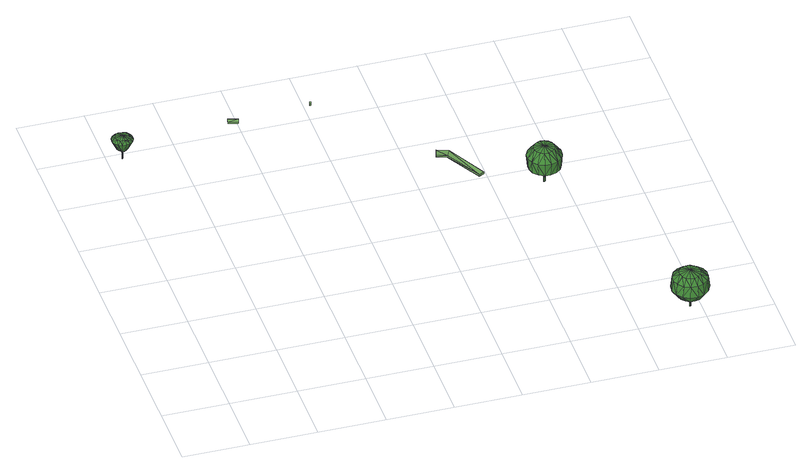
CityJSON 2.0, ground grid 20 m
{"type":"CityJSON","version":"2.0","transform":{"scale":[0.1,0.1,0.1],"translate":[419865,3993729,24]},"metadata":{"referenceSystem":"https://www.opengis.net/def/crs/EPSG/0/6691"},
"CityObjects":{
"tree1":{"type":"SolitaryVegetationObject","attributes":{"DmGeometricAttribute.dmCode":"2238","DmGeometricAttribute.geometryType":"E5","DmGeometricAttribute.mapLevel":"2500","DmGeometricAttribute.shapeType":"0","class":"1","height":8},"geometry":[{"type":"MultiSurface","lod":"3","boundaries":[[[0,1,2]],[[3,4,1]],[[5,6,4]],[[4,6,1]],[[7,8,6]],[[6,8,1]],[[1,8,2]],[[2,8,9]],[[9,8,10]],[[7,11,8]],[[12,8,11]],[[6,13,7]],[[11,7,13]],[[5,14,6]],[[13,6,14]],[[4,15,5]],[[14,5,15]],[[3,16,4]],[[15,4,16]],[[1,17,3]],[[16,3,17]],[[0,18,1]],[[17,1,18]],[[2,19,0]],[[18,0,19]],[[9,20,2]],[[19,2,20]],[[10,21,9]],[[20,9,21]],[[8,12,10]],[[21,10,12]],[[22,12,23]],[[11,24,12]],[[23,12,24]],[[24,11,25]],[[13,26,11]],[[25,11,26]],[[14,27,13]],[[26,13,27]],[[15,28,14]],[[27,14,28]],[[16,29,15]],[[28,15,29]],[[17,30,16]],[[29,16,30]],[[30,17,31]],[[18,32,17]],[[31,17,32]],[[32,18,33]],[[19,34,18]],[[33,18,34]],[[34,19,35]],[[20,36,19]],[[35,19,36]],[[21,37,20]],[[36,20,37]],[[12,22,21]],[[37,21,22]],[[25,33,34]],[[29,33,27]],[[34,35,25]],[[31,32,30]],[[30,32,33]],[[33,29,30]],[[35,36,37]],[[25,37,22]],[[23,24,22]],[[25,22,24]],[[29,27,28]],[[26,27,33]],[[26,33,25]],[[35,37,25]],[[38,39,22]],[[22,23,38]],[[40,41,42]],[[23,24,43]],[[43,38,23]],[[44,43,25]],[[43,24,25]],[[45,44,25]],[[25,26,45]],[[26,27,45]],[[46,45,27]],[[27,28,46]],[[28,47,46]],[[29,48,47]],[[47,28,29]],[[49,48,30]],[[48,29,30]],[[50,49,31]],[[49,30,31]],[[51,50,31]],[[31,32,51]],[[52,51,32]],[[32,33,52]],[[34,53,52]],[[52,33,34]],[[34,35,54]],[[54,53,34]],[[35,36,55]],[[55,54,35]],[[36,37,55]],[[56,55,37]],[[57,58,42]],[[59,60,42]],[[60,61,42]],[[61,62,42]],[[62,63,42]],[[63,64,42]],[[65,66,42]],[[66,40,42]],[[38,67,68]],[[68,39,38]],[[43,69,67]],[[67,38,43]],[[43,70,69]],[[43,44,70]],[[44,45,71]],[[71,70,44]],[[47,72,73]],[[73,46,47]],[[47,74,72]],[[47,48,74]],[[54,75,76]],[[76,53,54]],[[39,37,22]],[[37,39,56]],[[56,68,77]],[[56,39,68]],[[46,73,71]],[[71,45,46]],[[48,49,78]],[[78,74,48]],[[79,78,50]],[[49,50,78]],[[51,80,79]],[[79,50,51]],[[51,52,81]],[[81,80,51]],[[52,53,76]],[[76,81,52]],[[82,75,55]],[[54,55,75]],[[55,77,82]],[[56,77,55]],[[67,83,41]],[[41,68,67]],[[83,67,69]],[[69,84,83]],[[85,84,69]],[[69,70,85]],[[71,85,70]],[[57,85,71]],[[73,72,86]],[[86,58,73]],[[72,59,86]],[[72,74,59]],[[75,65,64]],[[64,76,75]],[[40,77,68]],[[68,41,40]],[[71,73,58]],[[58,57,71]],[[60,59,74]],[[74,78,60]],[[79,60,78]],[[79,61,60]],[[61,79,80]],[[80,62,61]],[[63,62,81]],[[62,80,81]],[[81,76,64]],[[64,63,81]],[[82,65,75]],[[82,66,65]],[[40,82,77]],[[40,66,82]],[[42,41,83]],[[42,83,84]],[[42,84,85]],[[42,85,57]],[[42,58,86]],[[42,86,59]],[[42,64,65]]]}]},
"tree2":{"type":"SolitaryVegetationObject","attributes":{"DmGeometricAttribute.dmCode":"2238","DmGeometricAttribute.geometryType":"E5","DmGeometricAttribute.mapLevel":"2500","DmGeometricAttribute.shapeType":"0","class":"1","height":12.4},"geometry":[{"type":"MultiSurface","lod":"3","boundaries":[[[87,88,89]],[[89,88,90]],[[91,88,92]],[[93,88,94]],[[95,88,96]],[[97,88,95]],[[98,88,99]],[[100,88,98]],[[101,88,102]],[[103,104,105]],[[105,106,103]],[[107,108,109]],[[109,104,107]],[[106,110,111]],[[111,103,106]],[[112,111,113]],[[111,110,113]],[[114,112,113]],[[113,115,114]],[[115,116,114]],[[117,114,116]],[[116,118,117]],[[118,119,117]],[[120,121,119]],[[119,118,120]],[[122,121,123]],[[121,120,123]],[[123,124,125]],[[125,122,123]],[[126,125,124]],[[124,127,126]],[[128,126,127]],[[127,129,128]],[[130,131,128]],[[128,129,130]],[[130,132,133]],[[133,131,130]],[[134,133,135]],[[133,132,135]],[[135,136,134]],[[109,134,136]],[[137,138,139]],[[139,107,137]],[[89,90,139]],[[140,139,90]],[[141,142,138]],[[138,137,141]],[[141,143,144]],[[144,142,141]],[[143,145,146]],[[146,144,143]],[[147,148,149]],[[149,150,147]],[[147,151,152]],[[152,148,147]],[[153,154,155]],[[155,156,153]],[[92,88,87]],[[157,90,88]],[[94,88,91]],[[96,88,93]],[[99,88,97]],[[102,88,100]],[[157,88,101]],[[93,94,146]],[[146,149,93]],[[97,95,158]],[[152,158,95]],[[99,97,158]],[[158,159,99]],[[98,99,159]],[[159,160,98]],[[100,98,161]],[[160,161,98]],[[102,100,155]],[[161,155,100]],[[157,101,154]],[[154,162,157]],[[90,157,140]],[[162,140,157]],[[137,107,104]],[[104,103,137]],[[109,136,105]],[[105,104,109]],[[103,141,137]],[[103,111,141]],[[112,143,141]],[[141,111,112]],[[143,112,114]],[[114,145,143]],[[145,114,117]],[[117,150,145]],[[119,147,150]],[[150,117,119]],[[121,151,147]],[[147,119,121]],[[122,163,151]],[[151,121,122]],[[164,122,125]],[[163,122,164]],[[164,125,165]],[[125,126,165]],[[166,165,126]],[[126,128,166]],[[156,166,128]],[[128,131,156]],[[131,153,156]],[[131,133,153]],[[167,133,134]],[[153,133,167]],[[108,167,109]],[[167,134,109]],[[139,87,89]],[[139,138,87]],[[108,139,140]],[[108,107,139]],[[138,92,87]],[[138,142,92]],[[144,91,92]],[[92,142,144]],[[146,94,91]],[[91,144,146]],[[149,96,93]],[[149,148,96]],[[152,95,96]],[[96,148,152]],[[155,101,102]],[[155,154,101]],[[150,149,146]],[[146,145,150]],[[151,158,152]],[[151,163,158]],[[164,159,158]],[[158,163,164]],[[165,160,159]],[[159,164,165]],[[165,161,160]],[[165,166,161]],[[166,155,161]],[[166,156,155]],[[167,162,154]],[[154,153,167]],[[167,140,162]],[[167,108,140]],[[130,129,132]],[[135,132,129]],[[124,118,129]],[[129,127,124]],[[123,120,124]],[[118,124,120]],[[135,129,113]],[[105,136,106]],[[113,106,135]],[[106,113,110]],[[118,116,113]],[[115,113,116]],[[113,129,118]],[[136,135,106]],[[168,169,170]],[[171,172,169]],[[173,174,172]],[[172,174,169]],[[175,176,174]],[[177,178,176]],[[176,178,174]],[[179,180,178]],[[181,182,180]],[[180,182,178]],[[178,182,174]],[[174,182,169]],[[169,182,170]],[[170,182,183]],[[181,184,182]],[[185,182,184]],[[180,186,181]],[[184,181,186]],[[179,187,180]],[[186,180,187]],[[178,188,179]],[[187,179,188]],[[177,189,178]],[[188,178,189]],[[176,190,177]],[[189,177,190]],[[175,191,176]],[[190,176,191]],[[174,192,175]],[[191,175,192]],[[173,193,174]],[[192,174,193]],[[172,194,173]],[[193,173,194]],[[171,195,172]],[[194,172,195]],[[169,196,171]],[[195,171,196]],[[168,197,169]],[[196,169,197]],[[170,198,168]],[[197,168,198]],[[183,199,170]],[[198,170,199]],[[182,185,183]],[[199,183,185]],[[184,106,185]],[[105,185,106]],[[186,110,184]],[[106,184,110]],[[187,113,186]],[[110,186,113]],[[188,115,187]],[[113,187,115]],[[189,116,188]],[[115,188,116]],[[190,118,189]],[[116,189,118]],[[191,120,190]],[[118,190,120]],[[192,123,191]],[[120,191,123]],[[193,124,192]],[[123,192,124]],[[194,127,193]],[[124,193,127]],[[195,129,194]],[[127,194,129]],[[196,130,195]],[[129,195,130]],[[197,132,196]],[[130,196,132]],[[198,135,197]],[[132,197,135]],[[199,136,198]],[[135,198,136]],[[185,105,199]],[[136,199,105]]]}]},
"tree3":{"type":"SolitaryVegetationObject","attributes":{"DmGeometricAttribute.dmCode":"2238","DmGeometricAttribute.geometryType":"E5","DmGeometricAttribute.mapLevel":"2500","DmGeometricAttribute.shapeType":"0","class":"1","height":12.4},"geometry":[{"type":"MultiSurface","lod":"3","boundaries":[[[200,201,202]],[[202,201,203]],[[204,201,205]],[[206,201,207]],[[208,201,209]],[[210,201,208]],[[211,201,212]],[[213,201,211]],[[214,201,215]],[[216,217,218]],[[217,216,219]],[[219,220,221]],[[221,217,219]],[[218,222,223]],[[223,216,218]],[[224,223,225]],[[223,222,225]],[[225,226,224]],[[227,224,226]],[[226,228,227]],[[229,227,228]],[[228,230,229]],[[230,231,229]],[[232,233,231]],[[231,230,232]],[[234,233,235]],[[233,232,235]],[[235,236,237]],[[237,234,235]],[[238,237,236]],[[236,239,238]],[[240,238,239]],[[239,241,240]],[[241,242,243]],[[243,240,241]],[[242,244,245]],[[245,243,242]],[[244,246,247]],[[247,245,244]],[[246,221,247]],[[220,247,221]],[[200,202,248]],[[248,249,200]],[[202,250,248]],[[203,250,202]],[[200,249,251]],[[251,205,200]],[[251,204,205]],[[252,204,251]],[[204,252,253]],[[253,207,204]],[[253,254,206]],[[206,207,253]],[[206,254,255]],[[255,209,206]],[[209,255,256]],[[256,208,209]],[[257,210,208]],[[208,256,257]],[[210,257,258]],[[258,212,210]],[[212,258,259]],[[259,211,212]],[[259,260,213]],[[213,211,259]],[[261,215,213]],[[213,260,261]],[[262,214,215]],[[215,261,262]],[[263,264,214]],[[214,262,263]],[[203,263,250]],[[203,264,263]],[[205,201,200]],[[264,203,201]],[[207,201,204]],[[209,201,206]],[[212,201,210]],[[215,201,213]],[[264,201,214]],[[265,266,249]],[[249,248,265]],[[220,265,267]],[[220,219,265]],[[266,268,251]],[[251,249,266]],[[252,251,269]],[[268,269,251]],[[253,252,270]],[[269,270,252]],[[270,271,254]],[[254,253,270]],[[271,272,255]],[[255,254,271]],[[256,255,273]],[[272,273,255]],[[257,256,274]],[[273,274,256]],[[274,275,258]],[[258,257,274]],[[275,276,259]],[[259,258,275]],[[260,259,277]],[[276,277,259]],[[261,260,278]],[[277,278,260]],[[278,279,262]],[[262,261,278]],[[279,280,263]],[[263,262,279]],[[250,263,267]],[[280,267,263]],[[216,266,265]],[[265,219,216]],[[265,248,250]],[[250,267,265]],[[223,268,266]],[[266,216,223]],[[223,269,268]],[[224,269,223]],[[269,224,270]],[[224,227,270]],[[229,271,270]],[[270,227,229]],[[231,272,271]],[[271,229,231]],[[231,273,272]],[[233,273,231]],[[273,233,274]],[[233,234,274]],[[237,275,274]],[[274,234,237]],[[238,276,275]],[[275,237,238]],[[238,277,276]],[[240,277,238]],[[277,240,278]],[[240,243,278]],[[245,279,278]],[[278,243,245]],[[247,280,279]],[[279,245,247]],[[247,267,280]],[[220,267,247]],[[241,239,242]],[[242,239,244]],[[244,239,246]],[[239,236,235]],[[235,222,239]],[[230,235,232]],[[239,217,246]],[[222,217,239]],[[222,218,217]],[[222,235,230]],[[222,230,228]],[[228,226,222]],[[226,225,222]],[[246,217,221]],[[281,282,283]],[[284,285,282]],[[286,287,285]],[[285,287,282]],[[288,289,287]],[[290,291,289]],[[289,291,287]],[[292,293,291]],[[294,295,293]],[[293,295,291]],[[291,295,287]],[[287,295,282]],[[282,295,283]],[[283,295,296]],[[294,297,295]],[[298,295,297]],[[293,299,294]],[[297,294,299]],[[292,300,293]],[[299,293,300]],[[291,301,292]],[[300,292,301]],[[290,302,291]],[[301,291,302]],[[289,303,290]],[[302,290,303]],[[288,304,289]],[[303,289,304]],[[287,305,288]],[[304,288,305]],[[286,306,287]],[[305,287,306]],[[285,307,286]],[[306,286,307]],[[284,308,285]],[[307,285,308]],[[282,309,284]],[[308,284,309]],[[281,310,282]],[[309,282,310]],[[283,311,281]],[[310,281,311]],[[296,312,283]],[[311,283,312]],[[295,298,296]],[[312,296,298]],[[297,218,298]],[[217,298,218]],[[299,222,297]],[[218,297,222]],[[300,225,299]],[[222,299,225]],[[301,226,300]],[[225,300,226]],[[302,228,301]],[[226,301,228]],[[303,230,302]],[[228,302,230]],[[304,232,303]],[[230,303,232]],[[305,235,304]],[[232,304,235]],[[306,236,305]],[[235,305,236]],[[307,239,306]],[[236,306,239]],[[308,241,307]],[[239,307,241]],[[309,242,308]],[[241,308,242]],[[310,244,309]],[[242,309,244]],[[311,246,310]],[[244,310,246]],[[312,221,311]],[[246,311,221]],[[298,217,312]],[[221,312,217]]]}]},
"plantcover1":{"type":"PlantCover","attributes":{"DmGeometricAttribute.dmCode":"2238","DmGeometricAttribute.geometryType":"E5","DmGeometricAttribute.mapLevel":"2500","DmGeometricAttribute.shapeType":"0","class":"5","averageHeight":0.3},"geometry":[{"type":"MultiSurface","lod":"3","boundaries":[[[313,314,315]],[[316,313,315]],[[317,318,319,320]],[[315,320,319]],[[314,320,315]],[[314,313,320]],[[313,317,320]],[[318,316,319]],[[316,315,319]],[[316,318,313]],[[313,318,317]]]}]},
"plantcover2":{"type":"PlantCover","attributes":{"DmGeometricAttribute.dmCode":"2238","DmGeometricAttribute.geometryType":"E5","DmGeometricAttribute.mapLevel":"2500","DmGeometricAttribute.shapeType":"0","class":"5","averageHeight":0.5},"geometry":[{"type":"MultiSurface","lod":"3","boundaries":[[[321,322,323,324]],[[325,326,327,328]],[[324,323,325,328]],[[326,322,321,327]],[[328,327,321]],[[321,324,328]],[[326,325,322]],[[323,322,325]]]}]},
"plantcover3":{"type":"PlantCover","attributes":{"DmGeometricAttribute.dmCode":"2238","DmGeometricAttribute.geometryType":"E5","DmGeometricAttribute.mapLevel":"2500","DmGeometricAttribute.shapeType":"0","class":"5","averageHeight":0.8},"geometry":[{"type":"MultiSurface","lod":"3","boundaries":[[[329,330,331]],[[330,332,331]],[[333,329,334]],[[329,331,334]],[[335,330,336]],[[330,329,336]],[[337,332,335]],[[332,330,335]],[[338,331,337]],[[331,332,337]],[[339,334,338]],[[334,331,338]],[[340,333,339]],[[333,334,339]],[[336,329,340]],[[329,333,340]],[[336,340,338]],[[338,340,339]],[[338,337,335]],[[338,335,336]]]}]}
},
"vertices":[
[39,1168,10],[39,1169,10],[39,1167,10],[40,1170,10],[41,1170,10],[41,1169,10],[42,1169,10],[42,1168,10],[41,1167,10],[40,1167,10],[40,1166,10],[42,1168,31],[41,1167,31],[42,1169,31],[41,1169,31],[41,1170,31],[40,1170,31],[39,1169,31],[39,1168,31],[39,1167,31],[40,1167,31],[40,1166,31],[42,1165,36],[43,1166,36],[44,1167,36],[44,1168,36],[43,1170,36],[42,1171,36],[41,1171,36],[40,1171,36],[39,1171,36],[38,1170,36],[37,1169,36],[37,1168,36],[37,1166,36],[38,1165,36],[39,1165,36],[41,1165,36],[53,1158,47],[48,1153,47],[43,1148,86],[50,1150,86],[40,1168,90],[56,1163,47],[57,1170,47],[55,1176,47],[51,1181,47],[45,1184,47],[38,1185,47],[32,1183,47],[27,1178,47],[24,1173,47],[24,1166,47],[26,1160,47],[30,1155,47],[36,1152,47],[42,1151,47],[58,1178,86],[53,1184,86],[38,1188,86],[30,1186,86],[24,1181,86],[21,1174,86],[20,1166,86],[22,1158,86],[28,1152,86],[35,1148,86],[65,1149,78],[56,1141,78],[70,1160,78],[71,1172,78],[68,1183,78],[49,1198,78],[60,1193,78],[36,1199,78],[21,1143,78],[13,1153,78],[44,1137,78],[25,1195,78],[16,1187,78],[10,1177,78],[9,1164,78],[32,1138,78],[56,1155,86],[60,1163,86],[60,1170,86],[46,1188,86],
[1171,717,119],[1147,735,126],[1161,709,119],[1150,705,119],[1177,739,119],[1176,727,119],[1165,759,119],[1173,750,119],[1143,766,119],[1155,765,119],[1132,762,119],[1117,744,119],[1123,754,119],[1116,732,119],[1128,712,119],[1120,721,119],[1168,719,43],[1160,712,43],[1149,731,38],[1151,732,38],[1170,694,54],[1152,688,54],[1150,709,43],[1152,734,38],[1172,728,43],[1173,739,43],[1152,736,38],[1170,749,43],[1151,738,38],[1150,740,38],[1163,756,43],[1148,741,38],[1154,761,43],[1146,741,38],[1143,762,43],[1134,759,43],[1144,740,38],[1142,739,38],[1126,752,43],[1121,743,43],[1141,737,38],[1120,732,43],[1141,735,38],[1142,733,38],[1123,722,43],[1143,731,38],[1130,715,43],[1139,710,43],[1145,730,38],[1147,730,38],[1184,706,54],[1187,704,93],[1172,691,93],[1153,685,93],[1192,723,54],[1196,722,93],[1194,741,54],[1197,742,93],[1188,759,54],[1191,760,93],[1159,781,54],[1160,785,93],[1178,776,93],[1176,773,54],[1141,782,54],[1141,786,93],[1117,698,54],[1115,695,93],[1102,710,93],[1105,712,54],[1138,706,119],[1121,780,93],[1106,767,93],[1097,749,93],[1096,729,93],[1133,686,93],[1123,777,54],[1109,765,54],[1101,748,54],[1100,730,54],[1134,690,54],[1145,733,0],[1144,734,0],[1146,733,0],[1144,735,0],[1144,736,0],[1145,737,0],[1145,738,0],[1146,738,0],[1147,738,0],[1148,737,0],[1149,737,0],[1149,736,0],[1149,735,0],[1149,734,0],[1148,733,0],[1147,733,0],[1149,734,26],[1148,733,26],[1149,735,26],[1149,736,26],[1149,737,26],[1148,737,26],[1147,738,26],[1146,738,26],[1145,738,26],[1145,737,26],[1144,736,26],[1144,735,26],[1144,734,26],[1145,733,26],[1146,733,26],[1147,733,26],
[1394,42,118],[1369,62,126],[1385,34,118],[1373,30,118],[1401,65,118],[1400,53,118],[1389,86,118],[1397,77,118],[1366,93,118],[1378,92,118],[1354,89,118],[1339,70,118],[1345,81,118],[1338,58,118],[1350,37,118],[1342,46,118],[1399,38,42],[1372,58,30],[1373,59,30],[1388,28,42],[1374,24,42],[1370,57,30],[1374,60,30],[1406,51,42],[1407,66,42],[1374,62,30],[1373,64,30],[1403,80,42],[1372,65,30],[1393,92,42],[1371,66,30],[1380,98,42],[1369,66,30],[1365,99,42],[1351,95,42],[1367,65,30],[1366,64,30],[1340,85,42],[1333,72,42],[1365,63,30],[1332,57,42],[1365,61,30],[1366,59,30],[1336,43,42],[1367,58,30],[1346,32,42],[1368,57,30],[1359,25,42],[1395,16,102],[1410,30,102],[1376,10,102],[1419,48,102],[1421,68,102],[1415,87,102],[1401,102,102],[1383,111,102],[1363,113,102],[1344,107,102],[1329,94,102],[1320,76,102],[1318,55,102],[1324,36,102],[1338,21,102],[1356,12,102],[1361,31,118],[1397,13,67],[1413,27,67],[1376,6,67],[1423,47,67],[1425,68,67],[1418,89,67],[1404,105,67],[1385,115,67],[1363,117,67],[1342,110,67],[1326,96,67],[1316,77,67],[1314,55,67],[1321,34,67],[1335,18,67],[1354,8,67],[1368,60,0],[1367,60,0],[1369,59,0],[1367,61,0],[1367,62,0],[1368,63,0],[1368,64,0],[1369,64,0],[1370,64,0],[1371,64,0],[1372,63,0],[1372,62,0],[1372,61,0],[1371,60,0],[1371,59,0],[1370,59,0],[1371,60,19],[1371,59,19],[1372,61,19],[1372,62,19],[1372,63,19],[1371,64,19],[1370,64,19],[1369,64,19],[1368,64,19],[1368,63,19],[1367,62,19],[1367,61,19],[1367,60,19],[1368,60,19],[1369,59,19],[1370,59,19],
[404,1246,9],[375,1254,10],[375,1254,13],[404,1246,13],[399,1229,10],[399,1229,13],[371,1237,13],[371,1237,10],
[616,1257,13],[613,1247,13],[613,1247,18],[616,1257,18],[617,1246,18],[617,1246,13],[620,1256,13],[620,1256,18],
[926,930,16],[891,941,17],[915,910,15],[884,919,17],[991,807,14],[976,799,14],[891,941,9],[926,930,9],[884,919,9],[915,910,8],[976,799,8],[991,807,8]
]}
